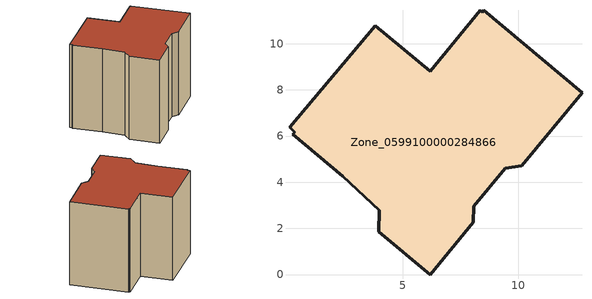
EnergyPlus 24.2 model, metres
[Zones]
Zone_0599100000284866
 floor ground (C_G): 0.24,6.07 0.31,6.15 0.09,6.38 3.81,10.78 6.19,8.81 8.35,11.44 8.44,11.36 8.5,11.44 12.76,7.88 10.16,4.71 9.43,4.61 8.08,2.96 8.06,2.26 6.19,0 3.97,1.85 3.98,2.79 2.4,4.26 z0
 wall outside (C_F): 8.08,2.96 9.43,4.61 10.16,4.71 12.76,7.88 8.5,11.44 8.44,11.36 8.35,11.44 6.19,8.81 3.81,10.78 0.09,6.38 0.31,6.15 0.24,6.07 2.4,4.26 3.98,2.79 3.97,1.85 6.19,0 8.06,2.26 8.08,2.96 z0:8.32
 roof outside (C_R): 0.31,6.15 0.24,6.07 2.4,4.26 3.98,2.79 3.97,1.85 6.19,0 8.06,2.26 8.08,2.96 9.43,4.61 10.16,4.71 12.76,7.88 8.5,11.44 8.44,11.36 8.35,11.44 6.19,8.81 3.81,10.78 0.09,6.38 z8.32
[BUILDING]
Pand.0599100000284866: North Axis=0; Terrain=City; Loads Convergence Tolerance Value=0.04; Temperature Convergence Tolerance Value=0.4; Solar Distribution=FullExterior; Maximum Number of Warmup Days=25; Minimum Number of Warmup Days=1
[Site:Location]
Rotterdam.The.Hague.AP_ZH_NLD Design_Conditions: Latitude=51.96; Longitude=4.45; Time Zone=1; Elevation=-4.5
[SITE:GROUNDTEMPERATURE:BUILDINGSURFACE]
18, 18, 18, 18, 18, 18, 18, 18, 18, 18, 18, 18
[MATERIAL] Thermal Absorptance=0.9; Solar Absorptance=0.7; Visible Absorptance=0.7
Name | Roughness | Thickness | Conductivity | Density | Specific Heat
G.TC.1946 | MediumSmooth | 0.15 | 1 | 540 | 1210
F.TC.1946 | Rough | 0.3 | 0.857143 | 1920 | 840
R.TC.1946 | MediumRough | 0.2 | 0.909091 | 1500 | 1000
[CONSTRUCTION]
C_G: G.TC.1946
C_F: F.TC.1946
C_R: R.TC.1946
[ZONE]
Zone_0599100000284866: Type=1; Multiplier=1; Ceiling Height=Autocalculate; Volume=Autocalculate; Floor Area=autocalculate; Part of Total Floor Area=Yes
[ZONEINFILTRATION:DESIGNFLOWRATE]
Infil_Zone_0599100000284866: Zone or ZoneList or Space or SpaceList=Zone_0599100000284866; Schedule=AlwaysOn; Design Flow Rate Calculation Method=Flow/Area; Flow Rate per Floor Area=0.003; Constant Term Coefficient=1; Temperature Term Coefficient=0; Velocity Term Coefficient=0; Velocity Squared Term Coefficient=0
[HVACTEMPLATE:ZONE:IDEALLOADSAIRSYSTEM]
Zone_0599100000284866: Maximum Heating Supply Air Temperature=50; Minimum Cooling Supply Air Temperature=13; Maximum Heating Supply Air Humidity Ratio=0.0156; Minimum Cooling Supply Air Humidity Ratio=0.0077; Heating Limit=NoLimit; Cooling Limit=NoLimit; Dehumidification Control Type=ConstantSensibleHeatRatio; Cooling Sensible Heat Ratio=0.7; Dehumidification Setpoint=60; Humidification Control Type=None; Humidification Setpoint=30; Outdoor Air Method=None; Outdoor Air Flow Rate per Person=0.00944; Outdoor Air Flow Rate per Zone Floor Area=0; Outdoor Air Flow Rate per Zone=0; Demand Controlled Ventilation Type=None; Outdoor Air Economizer Type=NoEconomizer; Heat Recovery Type=None; Sensible Heat Recovery Effectiveness=0.7; Latent Heat Recovery Effectiveness=0.65
[ZONECONTROL:THERMOSTAT]
ThermostatControl_Zone_0599100000284866: Zone or ZoneList=Zone_0599100000284866; Control Type Schedule=DualSetpointControlType; Control 1=Thermostat_Zone_0599100000284866; Temperature Difference Between Cutout And Setpoint=0
[THERMOSTATSETPOINT:DUALSETPOINT]
Thermostat_Zone_0599100000284866: Heating Setpoint Temperature Schedule=HeatingSetpoint_Zone_0599100000284866; Cooling Setpoint Temperature Schedule=CoolingSetpoint_Zone_0599100000284866
[SCHEDULE:COMPACT]
HeatingSetpoint_Zone_0599100000284866: Through: 12/31, For: AllDays, Until: 24:00, 21
CoolingSetpoint_Zone_0599100000284866: Through: 12/31, For: AllDays, Until: 24:00, 24
DualSetpointControlType: Through: 12/31, For: AllDays, Until: 24:00, 4
AlwaysOn: Through: 12/31, For: AllDays, Until: 24:00, 1
